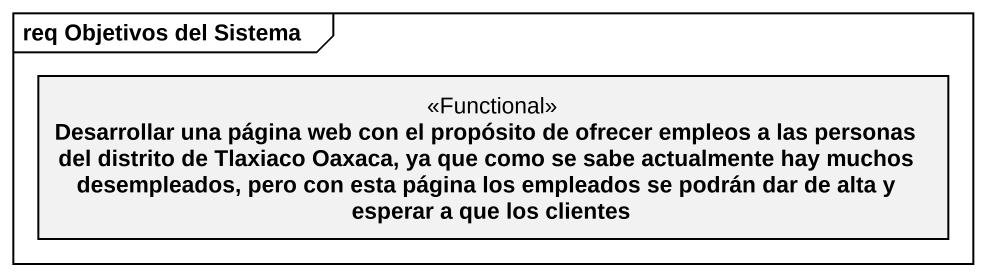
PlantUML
@startuml
mainframe req Objetivos del Sistema
hide circle
hide empty members
class "Desarrollar una página web con el propósito de ofrecer empleos a las personas del distrito de Tlaxiaco Oaxaca, ya que como se sabe actualmente hay muchos desempleados, pero con esta página los empleados se podrán dar de alta y esperar a que los clientes" as Desarrollar_una_página_web <<Functional>>
@enduml
